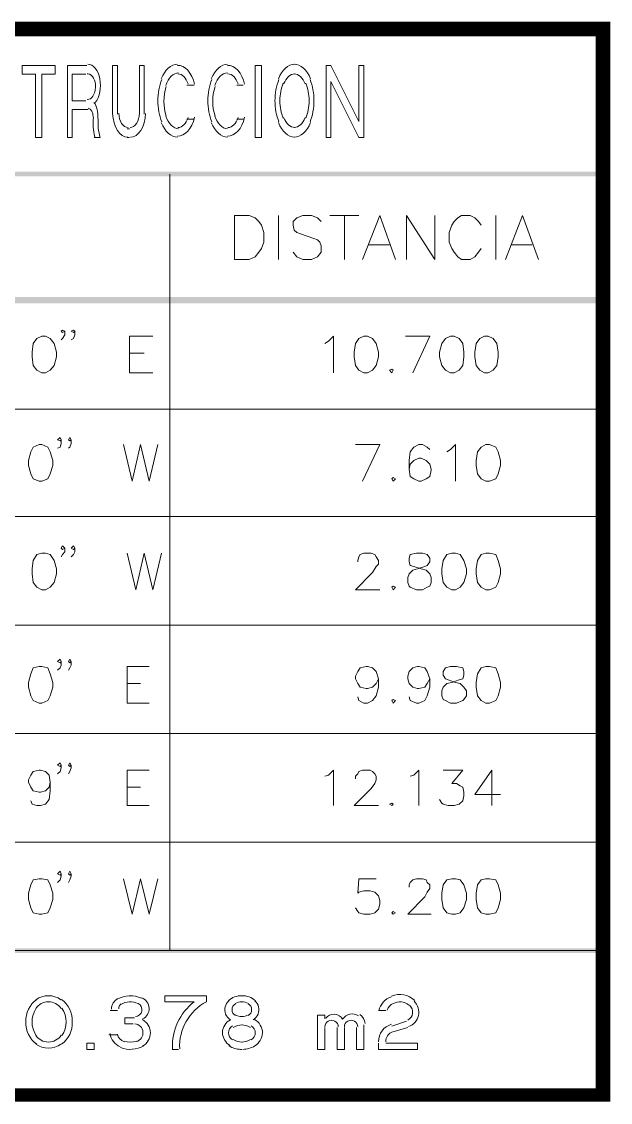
# Model space of a CAD drawing. Header units: millimetres. Extents: x 2424 to 2511, y 1858 to 1990.
# Drawn here: x 2457.51 to 2465.69, y 1895.92 to 1910.94 of the extents above; entities that cross this region are included whole.
import ezdxf

# ---------------------------------------------------------------- set-up
doc = ezdxf.new("R2010")
doc.units = ezdxf.units.MM
for name, color, linetype in [('PDF_CVL_CUADCON', 7, 'Continuous'), ('PDF_CVL_CUADCON_LIN', 7, 'Continuous'), ('PDF_CVL_CUADCON_TIT', 7, 'Continuous'), ('PDF_CVL_CUADCON_TX', 7, 'Continuous')]:
    doc.layers.add(name, color=color, linetype=linetype)

msp = doc.modelspace()

# ---------------------------------------------------------------- linework, layer by layer
at = {"layer": 'PDF_CVL_CUADCON', "lineweight": 0}
msp.add_lwpolyline([(2446.509, 1910.837, 0.203, 0.203, 0), (2465.587, 1910.837, 0.203, 0.203, 0), (2465.587, 1896.021, 0.186, 0.186, 0), (2446.517, 1896.021, 0.186, 0.186, 0), (2446.517, 1910.837, 0, 0, 0)], format="xyseb", dxfattribs=at)
at = {"layer": 'PDF_CVL_CUADCON', "transparency": 33554559}
for points in [[(2446.509, 1908.855), (2446.509, 1908.787), (2465.587, 1908.855)], [(2446.509, 1908.787), (2465.587, 1908.855), (2465.587, 1908.787)], [(2446.509, 1907.11), (2446.509, 1907.025), (2465.587, 1907.11)], [(2446.509, 1907.025), (2465.587, 1907.11), (2465.587, 1907.025)], [(2446.509, 1898.062), (2446.509, 1897.994), (2465.587, 1898.062)], [(2446.509, 1897.994), (2465.587, 1898.062), (2465.587, 1897.994)]]:
    msp.add_solid(points, dxfattribs=at)
at = {"layer": 'PDF_CVL_CUADCON_LIN', "lineweight": 9}
for points in [[(2446.509, 1898.028), (2465.587, 1898.028), (2465.587, 1908.821)], [(2459.572, 1908.821), (2459.572, 1898.028)], [(2446.509, 1905.551), (2465.587, 1905.551)], [(2446.509, 1904.06), (2465.587, 1904.06)], [(2446.509, 1902.552), (2465.587, 1902.552)], [(2446.509, 1901.044), (2465.587, 1901.044)], [(2446.509, 1899.536), (2465.587, 1899.536)]]:
    msp.add_lwpolyline(points, dxfattribs=at)
at = {"layer": 'PDF_CVL_CUADCON_TIT', "lineweight": 9}
for points in [[(2457.522, 1910.329), (2457.979, 1910.329), (2457.979, 1910.211), (2457.793, 1910.211), (2457.793, 1909.33), (2457.708, 1909.33), (2457.708, 1910.211), (2457.522, 1910.211)], [(2460.758, 1910.329), (2460.843, 1910.329), (2460.843, 1909.33), (2460.758, 1909.33)], [(2462.266, 1910.329), (2462.266, 1909.33), (2462.198, 1909.33), (2461.809, 1910.109), (2461.809, 1909.33), (2461.741, 1909.33), (2461.741, 1910.329), (2461.809, 1910.329), (2462.198, 1909.55), (2462.198, 1910.329)], [(2460.47, 1907.635), (2460.47, 1908.245), (2460.673, 1908.245), (2460.758, 1908.211), (2460.809, 1908.16), (2460.843, 1908.11), (2460.877, 1908.008), (2460.877, 1907.872), (2460.843, 1907.788), (2460.809, 1907.737), (2460.758, 1907.669), (2460.673, 1907.635)], [(2458.42, 1896.656), (2458.42, 1896.741), (2458.522, 1896.741), (2458.522, 1896.656)]]:
    msp.add_lwpolyline(points, close=True, dxfattribs=at)
for points in [[(2458.42, 1910.329), (2458.149, 1910.329), (2458.149, 1909.33), (2458.217, 1909.33), (2458.217, 1909.719), (2458.437, 1909.719)], [(2458.776, 1909.651), (2458.776, 1910.329), (2458.844, 1910.329), (2458.844, 1909.651)], [(2459.149, 1909.651), (2459.149, 1910.329), (2459.216, 1910.329), (2459.216, 1909.651)], [(2458.403, 1909.838), (2458.217, 1909.838), (2458.217, 1910.211), (2458.403, 1910.211)], [(2459.911, 1910.058), (2459.809, 1910.058)], [(2460.589, 1910.058), (2460.504, 1910.058)], [(2459.911, 1909.584), (2459.809, 1909.584)], [(2460.589, 1909.584), (2460.504, 1909.584)], [(2458.979, 1909.448), (2459.013, 1909.448)], [(2458.979, 1909.33), (2459.013, 1909.33)], [(2461.08, 1908.245), (2461.08, 1907.635)], [(2461.673, 1908.16), (2461.622, 1908.211), (2461.538, 1908.245), (2461.419, 1908.245), (2461.334, 1908.211), (2461.283, 1908.16), (2461.283, 1908.11), (2461.3, 1908.042), (2461.334, 1908.008), (2461.385, 1907.991), (2461.571, 1907.923), (2461.622, 1907.906), (2461.656, 1907.872), (2461.673, 1907.822), (2461.673, 1907.737), (2461.622, 1907.669), (2461.538, 1907.635), (2461.419, 1907.635), (2461.334, 1907.669), (2461.283, 1907.737)], [(2461.792, 1908.245), (2462.198, 1908.245)], [(2461.995, 1908.245), (2461.995, 1907.635)], [(2462.249, 1907.635), (2462.486, 1908.245), (2462.707, 1907.635)], [(2462.859, 1907.635), (2462.859, 1908.245), (2463.249, 1907.635), (2463.249, 1908.245)], [(2463.893, 1908.11), (2463.859, 1908.16), (2463.808, 1908.211), (2463.74, 1908.245), (2463.622, 1908.245), (2463.571, 1908.211), (2463.52, 1908.16), (2463.486, 1908.11), (2463.452, 1908.008), (2463.452, 1907.872), (2463.486, 1907.788), (2463.52, 1907.737), (2463.571, 1907.669), (2463.622, 1907.635), (2463.74, 1907.635), (2463.808, 1907.669), (2463.859, 1907.737), (2463.893, 1907.788)], [(2464.096, 1908.245), (2464.096, 1907.635)], [(2464.232, 1907.635), (2464.469, 1908.245), (2464.689, 1907.635)], [(2462.334, 1907.839), (2462.622, 1907.839)], [(2464.316, 1907.839), (2464.604, 1907.839)], [(2458.742, 1897.198), (2458.844, 1897.198)], [(2459.064, 1897.012), (2458.945, 1897.012), (2458.945, 1897.063), (2458.945, 1897.096), (2459.081, 1897.096)], [(2461.724, 1896.961), (2461.724, 1896.656), (2461.622, 1896.656), (2461.622, 1897.13), (2461.724, 1897.13), (2461.724, 1897.08)], [(2462.571, 1897.198), (2462.469, 1897.198)], [(2461.995, 1896.961), (2461.995, 1896.656), (2461.893, 1896.656), (2461.893, 1896.961)], [(2462.266, 1896.995), (2462.266, 1896.656), (2462.164, 1896.656), (2462.164, 1896.961)], [(2462.859, 1897.046), (2462.656, 1896.978)], [(2462.656, 1896.893), (2462.876, 1896.961)], [(2458.725, 1896.859), (2458.844, 1896.859)], [(2459.606, 1896.656), (2459.691, 1896.656)], [(2462.469, 1896.741), (2462.469, 1896.707), (2462.469, 1896.656), (2463.012, 1896.656), (2463.012, 1896.741), (2462.571, 1896.741)]]:
    msp.add_lwpolyline(points, dxfattribs=at)
for points in [[(2458.577, 1909.586, 0.106285), (2458.606, 1909.33), (2458.522, 1909.33)], [(2459.607, 1896.663, -0.244103), (2459.911, 1897.317), (2459.504, 1897.317), (2459.504, 1897.401), (2460.08, 1897.401), (2460.08, 1897.317, 0.291343), (2459.708, 1896.665)], [(2460.759, 1897.331, 0.196841), (2460.572, 1897.401, 0.196841), (2460.385, 1897.331)], [(2457.723, 1897.349, 0.251965), (2457.573, 1897.038, 0.251965), (2457.723, 1896.726)], [(2458.067, 1896.726, 0.251965), (2458.216, 1897.037, 0.251965), (2458.067, 1897.349)], [(2459.093, 1897.113, 0.795304), (2459.131, 1897.293, 0.244076), (2458.889, 1897.281)], [(2460.392, 1897.33, 0.32282), (2460.346, 1897.147, 0.165352), (2460.414, 1897.068, 0.275585), (2460.301, 1896.889, 0.236226), (2460.407, 1896.709)], [(2460.663, 1897.294, 0.149615), (2460.572, 1897.316, 0.149615), (2460.48, 1897.294)], [(2460.73, 1897.068, 0.165352), (2460.797, 1897.147, 0.32282), (2460.752, 1897.33)], [(2462.892, 1897.271, 0.30707), (2462.671, 1897.292, 0.251998), (2462.591, 1897.201)], [(2460.48, 1897.136, 0.149615), (2460.572, 1897.114, 0.149615), (2460.663, 1897.136)], [(2460.584, 1896.656, 0.133869), (2460.751, 1896.704, 0.236226), (2460.859, 1896.884, 0.275585), (2460.745, 1897.073)], [(2462.192, 1897.122, 0.40944), (2461.971, 1897.075, 0.527553), (2461.736, 1897.09)], [(2460.392, 1896.704, 0.133869), (2460.555, 1896.656), (2460.572, 1896.656)]]:
    msp.add_lwpolyline(points, format="xyb", dxfattribs=at)
for centre, radius, start, end in [((2458.43, 1910.159), 0.054, 85.3229, 94.6771), ((2460.16, 1909.831), 0.671, 161.9926, 198.0074), ((2460.838, 1909.831), 0.671, 161.9926, 198.0074), ((2459.273, 1909.527), 0.767, 174.0968, 194.1669), ((2457.886, 1897.105), 0.297, 54.2178, 125.7822), ((2458.937, 1897.207), 0.178, 119.2616, 177.5227), ((2459.021, 1897.037), 0.364, 64.5385, 119.4104), ((2459.123, 1897.224), 0.161, 295.8684, 68.5308), ((2462.732, 1897.139), 0.263, 109.6828, 167.9476), ((2462.766, 1897.122), 0.297, 46.1924, 112.8246), ((2457.988, 1897.037), 0.33, 145.0358, 214.9642), ((2457.886, 1897.105), 0.212, 33.668, 146.332), ((2457.802, 1897.037), 0.33, 325.0358, 34.9642), ((2458.937, 1897.224), 0.0762, 122.6188, 184.2511), ((2460.529, 1897.207), 0.0932, 119.5418, 240.4582), ((2460.614, 1897.207), 0.0932, 299.5418, 60.4582), ((2462.817, 1897.173), 0.127, 297.3246, 49.9943), ((2462.817, 1897.173), 0.212, 288.8583, 45.693), ((2459.089, 1896.885), 0.212, 299.5436, 60.4564), ((2461.817, 1896.969), 0.0932, 359.9996, 180.0004), ((2462.088, 1896.969), 0.0932, 359.9996, 180.0004), ((2462.122, 1897.003), 0.161, 4.385, 57.5437), ((2459.072, 1896.885), 0.127, 286.5695, 83.8211), ((2460.496, 1896.885), 0.11, 119.5414, 240.4586), ((2460.58, 1896.732), 0.263, 90.8942, 119.6135), ((2460.563, 1896.732), 0.263, 60.3865, 89.1058), ((2460.648, 1896.885), 0.11, 299.5414, 60.4586), ((2462.715, 1896.766), 0.246, 104.9133, 181.3463), ((2457.886, 1896.969), 0.212, 213.668, 326.332), ((2458.971, 1896.902), 0.229, 186.8931, 246.8463), ((2458.971, 1896.885), 0.127, 188.3175, 254.9472), ((2459.021, 1897.037), 0.28, 252.9852, 287.0148), ((2460.58, 1897.02), 0.263, 240.3865, 269.1058), ((2460.563, 1897.02), 0.263, 270.8942, 299.6135), ((2462.715, 1896.766), 0.144, 109.7082, 182.9124), ((2457.886, 1896.969), 0.297, 234.2178, 305.7822), ((2459.021, 1897.054), 0.398, 250.2304, 298.2402)]:
    msp.add_arc(centre, radius, start, end, dxfattribs=at)
for points in [[(2458.599, 1910.143), (2458.576, 1910.264), (2458.509, 1910.346), (2458.432, 1910.348)], [(2459.679, 1910.348), (2459.588, 1910.345), (2459.503, 1910.269), (2459.452, 1910.144)], [(2459.915, 1910.069), (2459.878, 1910.23), (2459.783, 1910.336), (2459.677, 1910.331)], [(2460.373, 1910.348), (2460.283, 1910.345), (2460.198, 1910.269), (2460.147, 1910.144)], [(2460.609, 1910.069), (2460.573, 1910.23), (2460.477, 1910.336), (2460.372, 1910.331)], [(2461.305, 1910.348), (2461.214, 1910.345), (2461.13, 1910.269), (2461.079, 1910.144)], [(2461.525, 1910.144), (2461.474, 1910.269), (2461.389, 1910.345), (2461.298, 1910.348)], [(2458.54, 1910.027), (2458.543, 1910.125), (2458.495, 1910.208), (2458.435, 1910.213)], [(2458.536, 1909.814), (2458.597, 1909.89), (2458.623, 1910.022), (2458.599, 1910.143)], [(2459.459, 1910.134), (2459.424, 1910.046), (2459.405, 1909.943), (2459.404, 1909.836)], [(2459.692, 1910.229), (2459.619, 1910.225), (2459.552, 1910.158), (2459.516, 1910.053)], [(2459.826, 1910.074), (2459.798, 1910.159), (2459.743, 1910.212), (2459.684, 1910.213)], [(2460.154, 1910.134), (2460.119, 1910.046), (2460.099, 1909.943), (2460.099, 1909.836)], [(2460.37, 1910.229), (2460.297, 1910.225), (2460.23, 1910.158), (2460.194, 1910.053)], [(2460.52, 1910.074), (2460.492, 1910.159), (2460.438, 1910.212), (2460.379, 1910.213)], [(2461.086, 1910.134), (2461.051, 1910.046), (2461.031, 1909.943), (2461.031, 1909.836)], [(2461.306, 1910.213), (2461.244, 1910.21), (2461.187, 1910.159), (2461.152, 1910.074)], [(2461.452, 1910.074), (2461.416, 1910.159), (2461.359, 1910.21), (2461.298, 1910.213)], [(2461.573, 1909.836), (2461.572, 1909.943), (2461.553, 1910.046), (2461.518, 1910.134)], [(2458.425, 1909.857), (2458.486, 1909.853), (2458.537, 1909.929), (2458.54, 1910.027)], [(2461.144, 1910.082), (2461.116, 1910.012), (2461.1, 1909.928), (2461.099, 1909.842)], [(2461.505, 1909.842), (2461.504, 1909.928), (2461.488, 1910.012), (2461.46, 1910.082)], [(2459.404, 1909.844), (2459.405, 1909.737), (2459.424, 1909.633), (2459.459, 1909.546)], [(2460.099, 1909.844), (2460.099, 1909.737), (2460.119, 1909.633), (2460.154, 1909.546)], [(2461.031, 1909.844), (2461.031, 1909.737), (2461.051, 1909.633), (2461.086, 1909.546)], [(2461.099, 1909.838), (2461.1, 1909.752), (2461.116, 1909.668), (2461.144, 1909.598)], [(2461.46, 1909.598), (2461.488, 1909.668), (2461.504, 1909.752), (2461.505, 1909.838)], [(2461.518, 1909.546), (2461.553, 1909.633), (2461.572, 1909.737), (2461.573, 1909.844)], [(2458.506, 1909.609), (2458.507, 1909.674), (2458.478, 1909.73), (2458.439, 1909.737)], [(2458.572, 1909.591), (2458.58, 1909.679), (2458.559, 1909.767), (2458.518, 1909.817)], [(2458.777, 1909.663), (2458.783, 1909.478), (2458.876, 1909.331), (2458.989, 1909.332)], [(2458.862, 1909.669), (2458.865, 1909.554), (2458.923, 1909.464), (2458.993, 1909.467)], [(2459.019, 1909.467), (2459.089, 1909.464), (2459.147, 1909.554), (2459.15, 1909.669)], [(2459.023, 1909.332), (2459.136, 1909.331), (2459.229, 1909.478), (2459.234, 1909.663)], [(2459.452, 1909.536), (2459.503, 1909.411), (2459.588, 1909.334), (2459.679, 1909.332)], [(2459.516, 1909.627), (2459.552, 1909.522), (2459.619, 1909.455), (2459.692, 1909.45)], [(2459.677, 1909.349), (2459.783, 1909.344), (2459.878, 1909.449), (2459.915, 1909.611)], [(2459.684, 1909.467), (2459.743, 1909.467), (2459.798, 1909.521), (2459.826, 1909.606)], [(2460.147, 1909.536), (2460.198, 1909.411), (2460.283, 1909.334), (2460.373, 1909.332)], [(2460.194, 1909.627), (2460.23, 1909.522), (2460.297, 1909.455), (2460.37, 1909.45)], [(2460.372, 1909.349), (2460.477, 1909.344), (2460.573, 1909.449), (2460.609, 1909.611)], [(2460.379, 1909.467), (2460.438, 1909.467), (2460.492, 1909.521), (2460.52, 1909.606)], [(2461.079, 1909.536), (2461.13, 1909.411), (2461.214, 1909.334), (2461.305, 1909.332)], [(2461.152, 1909.606), (2461.187, 1909.521), (2461.244, 1909.47), (2461.306, 1909.467)], [(2461.298, 1909.467), (2461.359, 1909.47), (2461.416, 1909.521), (2461.452, 1909.606)], [(2461.298, 1909.332), (2461.389, 1909.334), (2461.474, 1909.411), (2461.525, 1909.536)]]:
    msp.add_open_spline(points, degree=3, dxfattribs=at)
at = {"layer": 'PDF_CVL_CUADCON_TX', "lineweight": 9}
for points in [[(2457.793, 1906.568), (2457.725, 1906.534), (2457.674, 1906.466), (2457.658, 1906.347), (2457.658, 1906.28), (2457.674, 1906.161), (2457.725, 1906.093), (2457.793, 1906.059), (2457.844, 1906.059), (2457.912, 1906.093), (2457.963, 1906.161), (2457.996, 1906.28), (2457.996, 1906.347), (2457.963, 1906.466), (2457.912, 1906.534), (2457.844, 1906.568)], [(2462.266, 1906.568), (2462.198, 1906.534), (2462.148, 1906.466), (2462.131, 1906.347), (2462.131, 1906.28), (2462.148, 1906.161), (2462.198, 1906.093), (2462.266, 1906.059), (2462.317, 1906.059), (2462.385, 1906.093), (2462.436, 1906.161), (2462.469, 1906.28), (2462.469, 1906.347), (2462.436, 1906.466), (2462.385, 1906.534), (2462.317, 1906.568)], [(2463.469, 1906.568), (2463.401, 1906.534), (2463.35, 1906.466), (2463.317, 1906.347), (2463.317, 1906.28), (2463.35, 1906.161), (2463.401, 1906.093), (2463.469, 1906.059), (2463.52, 1906.059), (2463.588, 1906.093), (2463.639, 1906.161), (2463.655, 1906.28), (2463.655, 1906.347), (2463.639, 1906.466), (2463.588, 1906.534), (2463.52, 1906.568)], [(2463.943, 1906.568), (2463.876, 1906.534), (2463.825, 1906.466), (2463.808, 1906.347), (2463.808, 1906.28), (2463.825, 1906.161), (2463.876, 1906.093), (2463.943, 1906.059), (2463.994, 1906.059), (2464.062, 1906.093), (2464.113, 1906.161), (2464.13, 1906.28), (2464.13, 1906.347), (2464.113, 1906.466), (2464.062, 1906.534), (2463.994, 1906.568)], [(2462.656, 1906.11), (2462.622, 1906.093), (2462.656, 1906.059), (2462.673, 1906.093)], [(2457.759, 1905.06), (2457.674, 1905.026), (2457.641, 1904.958), (2457.607, 1904.84), (2457.607, 1904.772), (2457.641, 1904.653), (2457.674, 1904.585), (2457.759, 1904.552), (2457.793, 1904.552), (2457.878, 1904.585), (2457.912, 1904.653), (2457.946, 1904.772), (2457.946, 1904.84), (2457.912, 1904.958), (2457.878, 1905.026), (2457.793, 1905.06)], [(2463.96, 1905.06), (2463.893, 1905.026), (2463.842, 1904.958), (2463.825, 1904.84), (2463.825, 1904.772), (2463.842, 1904.653), (2463.893, 1904.585), (2463.96, 1904.552), (2464.011, 1904.552), (2464.096, 1904.585), (2464.13, 1904.653), (2464.164, 1904.772), (2464.164, 1904.84), (2464.13, 1904.958), (2464.096, 1905.026), (2464.011, 1905.06)], [(2462.673, 1904.602), (2462.656, 1904.585), (2462.673, 1904.552), (2462.707, 1904.585)], [(2457.793, 1903.552), (2457.725, 1903.535), (2457.674, 1903.45), (2457.658, 1903.332), (2457.658, 1903.264), (2457.674, 1903.145), (2457.725, 1903.077), (2457.793, 1903.044), (2457.844, 1903.044), (2457.912, 1903.077), (2457.963, 1903.145), (2457.996, 1903.264), (2457.996, 1903.332), (2457.963, 1903.45), (2457.912, 1903.535), (2457.844, 1903.552)], [(2462.995, 1903.552), (2462.91, 1903.535), (2462.893, 1903.484), (2462.893, 1903.433), (2462.91, 1903.382), (2462.961, 1903.365), (2463.062, 1903.332), (2463.13, 1903.315), (2463.181, 1903.264), (2463.198, 1903.213), (2463.198, 1903.145), (2463.181, 1903.094), (2463.147, 1903.077), (2463.079, 1903.044), (2462.995, 1903.044), (2462.91, 1903.077), (2462.893, 1903.094), (2462.876, 1903.145), (2462.876, 1903.213), (2462.893, 1903.264), (2462.944, 1903.315), (2463.012, 1903.332), (2463.113, 1903.365), (2463.147, 1903.382), (2463.181, 1903.433), (2463.181, 1903.484), (2463.147, 1903.535), (2463.079, 1903.552)], [(2463.486, 1903.552), (2463.418, 1903.535), (2463.367, 1903.45), (2463.35, 1903.332), (2463.35, 1903.264), (2463.367, 1903.145), (2463.418, 1903.077), (2463.486, 1903.044), (2463.537, 1903.044), (2463.605, 1903.077), (2463.655, 1903.145), (2463.689, 1903.264), (2463.689, 1903.332), (2463.655, 1903.45), (2463.605, 1903.535), (2463.537, 1903.552)], [(2463.96, 1903.552), (2463.893, 1903.535), (2463.842, 1903.45), (2463.825, 1903.332), (2463.825, 1903.264), (2463.842, 1903.145), (2463.893, 1903.077), (2463.96, 1903.044), (2464.011, 1903.044), (2464.096, 1903.077), (2464.13, 1903.145), (2464.164, 1903.264), (2464.164, 1903.332), (2464.13, 1903.45), (2464.096, 1903.535), (2464.011, 1903.552)], [(2462.673, 1903.094), (2462.656, 1903.077), (2462.673, 1903.044), (2462.707, 1903.077)], [(2457.759, 1901.976), (2457.674, 1901.959), (2457.641, 1901.874), (2457.607, 1901.756), (2457.607, 1901.688), (2457.641, 1901.569), (2457.674, 1901.502), (2457.759, 1901.468), (2457.793, 1901.468), (2457.878, 1901.502), (2457.912, 1901.569), (2457.946, 1901.688), (2457.946, 1901.756), (2457.912, 1901.874), (2457.878, 1901.959), (2457.793, 1901.976)], [(2463.469, 1901.976), (2463.401, 1901.959), (2463.367, 1901.908), (2463.367, 1901.858), (2463.401, 1901.807), (2463.435, 1901.79), (2463.537, 1901.756), (2463.605, 1901.739), (2463.655, 1901.688), (2463.689, 1901.637), (2463.689, 1901.569), (2463.655, 1901.519), (2463.639, 1901.502), (2463.554, 1901.468), (2463.469, 1901.468), (2463.401, 1901.502), (2463.367, 1901.519), (2463.35, 1901.569), (2463.35, 1901.637), (2463.367, 1901.688), (2463.418, 1901.739), (2463.486, 1901.756), (2463.588, 1901.79), (2463.639, 1901.807), (2463.655, 1901.858), (2463.655, 1901.908), (2463.639, 1901.959), (2463.554, 1901.976)], [(2463.96, 1901.976), (2463.893, 1901.959), (2463.842, 1901.874), (2463.825, 1901.756), (2463.825, 1901.688), (2463.842, 1901.569), (2463.893, 1901.502), (2463.96, 1901.468), (2464.011, 1901.468), (2464.096, 1901.502), (2464.13, 1901.569), (2464.164, 1901.688), (2464.164, 1901.756), (2464.13, 1901.874), (2464.096, 1901.959), (2464.011, 1901.976)], [(2462.673, 1901.519), (2462.656, 1901.502), (2462.673, 1901.468), (2462.707, 1901.502)], [(2462.656, 1900.078), (2462.622, 1900.062), (2462.656, 1900.045), (2462.673, 1900.062)], [(2457.759, 1899.028), (2457.674, 1899.011), (2457.641, 1898.943), (2457.607, 1898.825), (2457.607, 1898.74), (2457.641, 1898.621), (2457.674, 1898.554), (2457.759, 1898.537), (2457.793, 1898.537), (2457.878, 1898.554), (2457.912, 1898.621), (2457.946, 1898.74), (2457.946, 1898.825), (2457.912, 1898.943), (2457.878, 1899.011), (2457.793, 1899.028)], [(2463.486, 1899.028), (2463.418, 1899.011), (2463.367, 1898.943), (2463.35, 1898.825), (2463.35, 1898.74), (2463.367, 1898.621), (2463.418, 1898.554), (2463.486, 1898.537), (2463.537, 1898.537), (2463.605, 1898.554), (2463.655, 1898.621), (2463.689, 1898.74), (2463.689, 1898.825), (2463.655, 1898.943), (2463.605, 1899.011), (2463.537, 1899.028)], [(2463.96, 1899.028), (2463.893, 1899.011), (2463.842, 1898.943), (2463.825, 1898.825), (2463.825, 1898.74), (2463.842, 1898.621), (2463.893, 1898.554), (2463.96, 1898.537), (2464.011, 1898.537), (2464.096, 1898.554), (2464.13, 1898.621), (2464.164, 1898.74), (2464.164, 1898.825), (2464.13, 1898.943), (2464.096, 1899.011), (2464.011, 1899.028)], [(2462.673, 1898.571), (2462.656, 1898.554), (2462.673, 1898.537), (2462.707, 1898.554)]]:
    msp.add_lwpolyline(points, close=True, dxfattribs=at)
for points in [[(2458.115, 1906.636), (2458.081, 1906.619), (2458.064, 1906.636), (2458.081, 1906.652), (2458.115, 1906.636), (2458.115, 1906.585), (2458.081, 1906.534), (2458.064, 1906.517)], [(2458.251, 1906.636), (2458.234, 1906.619), (2458.2, 1906.636), (2458.234, 1906.652), (2458.251, 1906.636), (2458.251, 1906.585), (2458.234, 1906.534), (2458.2, 1906.517)], [(2459.335, 1906.059), (2459.013, 1906.059), (2459.013, 1906.568), (2459.335, 1906.568)], [(2461.724, 1906.466), (2461.775, 1906.5), (2461.843, 1906.568), (2461.843, 1906.059)], [(2462.944, 1906.059), (2463.181, 1906.568), (2462.842, 1906.568)], [(2459.013, 1906.331), (2459.216, 1906.331)], [(2458.064, 1905.128), (2458.047, 1905.111), (2458.013, 1905.128), (2458.047, 1905.161), (2458.064, 1905.128), (2458.064, 1905.077), (2458.047, 1905.026), (2458.013, 1905.009)], [(2458.2, 1905.128), (2458.183, 1905.111), (2458.166, 1905.128), (2458.183, 1905.161), (2458.2, 1905.128), (2458.2, 1905.077), (2458.183, 1905.026), (2458.166, 1905.009)], [(2458.928, 1905.06), (2459.047, 1904.552), (2459.165, 1905.06), (2459.284, 1904.552), (2459.403, 1905.06)], [(2462.249, 1904.552), (2462.486, 1905.06), (2462.148, 1905.06)], [(2463.181, 1904.992), (2463.147, 1905.026), (2463.079, 1905.06), (2463.029, 1905.06), (2462.961, 1905.026), (2462.91, 1904.958), (2462.893, 1904.84), (2462.893, 1904.721), (2462.91, 1904.619), (2462.961, 1904.585), (2463.029, 1904.552), (2463.062, 1904.552), (2463.13, 1904.585), (2463.181, 1904.619), (2463.198, 1904.704), (2463.198, 1904.721), (2463.181, 1904.789), (2463.13, 1904.84), (2463.062, 1904.873), (2463.029, 1904.873), (2462.961, 1904.84), (2462.91, 1904.789), (2462.893, 1904.721)], [(2463.418, 1904.958), (2463.469, 1904.992), (2463.537, 1905.06), (2463.537, 1904.552)], [(2458.115, 1903.62), (2458.081, 1903.603), (2458.064, 1903.62), (2458.081, 1903.654), (2458.115, 1903.62), (2458.115, 1903.569), (2458.081, 1903.535), (2458.064, 1903.501)], [(2458.251, 1903.62), (2458.234, 1903.603), (2458.2, 1903.62), (2458.234, 1903.654), (2458.251, 1903.62), (2458.251, 1903.569), (2458.234, 1903.535), (2458.2, 1903.501)], [(2458.979, 1903.552), (2459.098, 1903.044), (2459.216, 1903.552), (2459.335, 1903.044), (2459.454, 1903.552)], [(2462.181, 1903.433), (2462.181, 1903.45), (2462.198, 1903.501), (2462.215, 1903.535), (2462.266, 1903.552), (2462.368, 1903.552), (2462.419, 1903.535), (2462.436, 1903.501), (2462.469, 1903.45), (2462.469, 1903.399), (2462.436, 1903.365), (2462.385, 1903.281), (2462.148, 1903.044), (2462.486, 1903.044)], [(2458.064, 1902.044), (2458.047, 1902.027), (2458.013, 1902.044), (2458.047, 1902.078), (2458.064, 1902.044), (2458.064, 1901.993), (2458.047, 1901.959), (2458.013, 1901.925)], [(2458.2, 1902.044), (2458.183, 1902.027), (2458.166, 1902.044), (2458.183, 1902.078), (2458.2, 1902.044), (2458.2, 1901.993), (2458.183, 1901.959), (2458.166, 1901.925)], [(2459.284, 1901.468), (2458.979, 1901.468), (2458.979, 1901.976), (2459.284, 1901.976)], [(2462.469, 1901.807), (2462.436, 1901.739), (2462.385, 1901.688), (2462.317, 1901.671), (2462.3, 1901.671), (2462.215, 1901.688), (2462.181, 1901.739), (2462.148, 1901.807), (2462.148, 1901.841), (2462.181, 1901.908), (2462.215, 1901.959), (2462.3, 1901.976), (2462.317, 1901.976), (2462.385, 1901.959), (2462.436, 1901.908), (2462.469, 1901.807), (2462.469, 1901.688), (2462.436, 1901.569), (2462.385, 1901.502), (2462.317, 1901.468), (2462.266, 1901.468), (2462.198, 1901.502), (2462.181, 1901.553)], [(2463.181, 1901.807), (2463.147, 1901.739), (2463.113, 1901.688), (2463.029, 1901.671), (2463.012, 1901.671), (2462.944, 1901.688), (2462.893, 1901.739), (2462.876, 1901.807), (2462.876, 1901.841), (2462.893, 1901.908), (2462.944, 1901.959), (2463.012, 1901.976), (2463.029, 1901.976), (2463.113, 1901.959), (2463.147, 1901.908), (2463.181, 1901.807), (2463.181, 1901.688), (2463.147, 1901.569), (2463.113, 1901.502), (2463.029, 1901.468), (2462.995, 1901.468), (2462.91, 1901.502), (2462.893, 1901.553)], [(2458.979, 1901.739), (2459.165, 1901.739)], [(2457.912, 1900.367), (2457.895, 1900.299), (2457.844, 1900.248), (2457.776, 1900.231), (2457.759, 1900.231), (2457.674, 1900.248), (2457.641, 1900.299), (2457.607, 1900.367), (2457.607, 1900.4), (2457.641, 1900.468), (2457.674, 1900.519), (2457.759, 1900.536), (2457.776, 1900.536), (2457.844, 1900.519), (2457.895, 1900.468), (2457.912, 1900.367), (2457.912, 1900.248), (2457.895, 1900.129), (2457.844, 1900.062), (2457.776, 1900.045), (2457.725, 1900.045), (2457.658, 1900.062), (2457.641, 1900.112)], [(2458.064, 1900.604), (2458.047, 1900.587), (2458.013, 1900.604), (2458.047, 1900.638), (2458.064, 1900.604), (2458.064, 1900.57), (2458.047, 1900.519), (2458.013, 1900.485)], [(2458.2, 1900.604), (2458.183, 1900.587), (2458.166, 1900.604), (2458.183, 1900.638), (2458.2, 1900.604), (2458.2, 1900.57), (2458.183, 1900.519), (2458.166, 1900.485)], [(2459.284, 1900.045), (2458.979, 1900.045), (2458.979, 1900.536), (2459.284, 1900.536)], [(2461.724, 1900.451), (2461.775, 1900.468), (2461.843, 1900.536), (2461.843, 1900.045)], [(2462.148, 1900.417), (2462.148, 1900.451), (2462.181, 1900.485), (2462.198, 1900.519), (2462.249, 1900.536), (2462.351, 1900.536), (2462.385, 1900.519), (2462.419, 1900.485), (2462.436, 1900.451), (2462.436, 1900.4), (2462.419, 1900.35), (2462.368, 1900.282), (2462.131, 1900.045), (2462.469, 1900.045)], [(2462.91, 1900.451), (2462.961, 1900.468), (2463.029, 1900.536), (2463.029, 1900.045)], [(2463.367, 1900.536), (2463.639, 1900.536), (2463.486, 1900.35), (2463.554, 1900.35), (2463.605, 1900.316), (2463.639, 1900.299), (2463.655, 1900.231), (2463.655, 1900.18), (2463.639, 1900.112), (2463.588, 1900.062), (2463.52, 1900.045), (2463.435, 1900.045), (2463.367, 1900.062), (2463.35, 1900.078), (2463.317, 1900.129)], [(2464.045, 1900.045), (2464.045, 1900.536), (2463.808, 1900.197), (2464.164, 1900.197)], [(2458.979, 1900.299), (2459.165, 1900.299)], [(2458.064, 1899.096), (2458.047, 1899.079), (2458.013, 1899.096), (2458.047, 1899.13), (2458.064, 1899.096), (2458.064, 1899.062), (2458.047, 1899.011), (2458.013, 1898.977)], [(2458.2, 1899.096), (2458.183, 1899.079), (2458.166, 1899.096), (2458.183, 1899.13), (2458.2, 1899.096), (2458.2, 1899.062), (2458.183, 1899.011), (2458.166, 1898.977)], [(2458.928, 1899.028), (2459.047, 1898.537), (2459.165, 1899.028), (2459.284, 1898.537), (2459.403, 1899.028)], [(2462.436, 1899.028), (2462.198, 1899.028), (2462.181, 1898.825), (2462.198, 1898.842), (2462.266, 1898.859), (2462.351, 1898.859), (2462.419, 1898.842), (2462.469, 1898.791), (2462.486, 1898.723), (2462.486, 1898.672), (2462.469, 1898.604), (2462.419, 1898.554), (2462.351, 1898.537), (2462.266, 1898.537), (2462.198, 1898.554), (2462.181, 1898.571), (2462.148, 1898.621)], [(2462.893, 1898.909), (2462.893, 1898.943), (2462.91, 1898.977), (2462.944, 1899.011), (2462.995, 1899.028), (2463.079, 1899.028), (2463.13, 1899.011), (2463.147, 1898.977), (2463.181, 1898.943), (2463.181, 1898.892), (2463.147, 1898.842), (2463.113, 1898.774), (2462.876, 1898.537), (2463.198, 1898.537)]]:
    msp.add_lwpolyline(points, dxfattribs=at)

doc.saveas('drawing.dxf')
